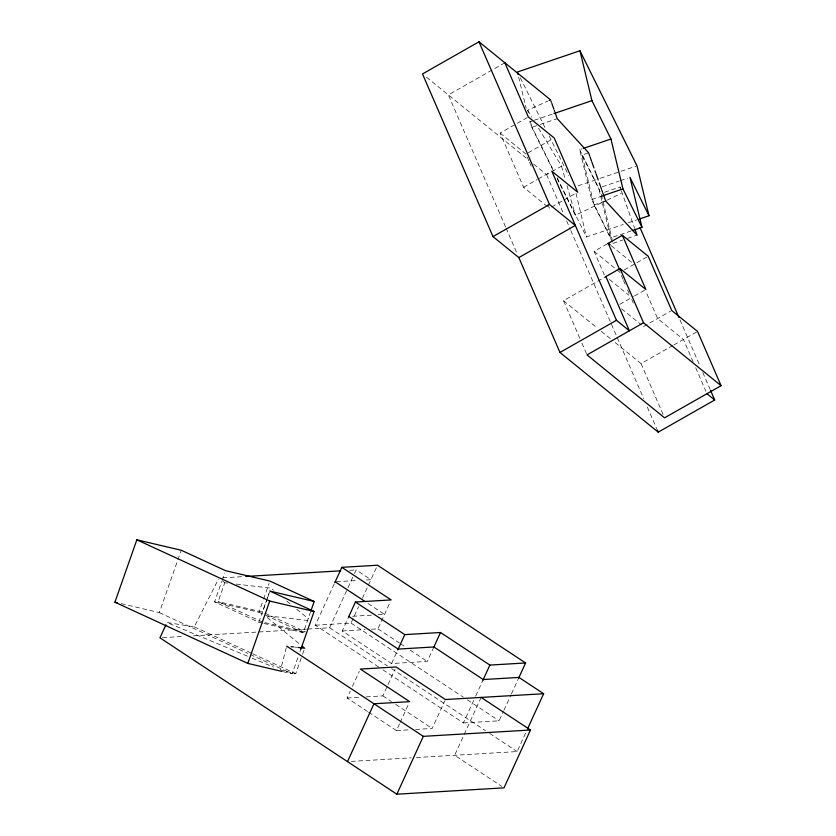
<?xml version="1.0" encoding="UTF-8"?>
<svg xmlns="http://www.w3.org/2000/svg" width="836" height="836" viewBox="0 0 836 836"><rect width="100%" height="100%" fill="white"/><g stroke="black" fill="none" stroke-linecap="round" stroke-linejoin="round"><path stroke-width="0.63" stroke-dasharray="4.18 3.13" d="M286.299 647.628L280.562 670.044L295.766 673.617L302.141 655.487M121.262 603.665L159.31 612.6L181.234 550.245M262.661 623.144L258.857 622.245L214.57 601.836L221.728 581.448M222.157 580.257L224.685 573.057M262.431 622.036L218.133 601.627L224.769 582.744L224.048 582.159M214.57 601.836L258.951 612.255L263.162 600.269M263.591 599.067L269.067 583.486M258.857 622.245L269.401 592.264M267.154 598.889L262.525 612.046L218.133 601.627M267.572 597.688L270.091 590.519M263.936 623.437L303.249 632.674L310.417 612.286M283.32 671.747L292.192 673.826L298.212 656.72M299.936 651.829L300.793 649.384M302.569 654.274L304.691 648.234M378.624 666.982L315.329 625.192L334.254 583.873M307.742 629.059L329.624 627.763L347.462 588.805M347.995 587.624L353.941 574.635M354.485 573.454L356.105 569.912L370.912 579.693L365.813 579.996M433.894 646.97L427.28 661.433L391.561 663.544L342.206 630.961L348.831 616.498M315.329 625.192L351.047 623.081L358.613 606.549M362.396 598.283L377.538 565.23M371.55 629.226L377.924 628.85L390.109 602.233M367.485 711.457L347.107 697.997L350.284 691.058M352.405 686.429L359.292 671.381M391.561 663.544L398.176 649.081M366.241 696.869L382.825 695.886L395.01 669.27M368.561 712.167L396.452 730.58L399.639 723.631M400.162 722.482L409.17 702.804M415.596 729.441L432.17 728.459L444.888 700.693M382.919 669.814L463.384 722.931L475.276 696.963M475.736 695.96L483.25 679.543M481.139 697.423L454.648 755.274L501.851 786.436M463.384 722.931L499.102 720.82L503.429 711.373M503.93 710.266L510.995 694.841M511.454 693.849L518.968 677.432M416.38 757.541L517.16 751.574L526.461 731.249M247.425 656.187L166.96 622.527L194.266 626.854L218.499 579.055M504.85 62.773L448.347 94.917L505.561 226.932M547.455 206.638L523.597 187.285L500.095 133.06L527.213 117.636M528.206 152.758L551.938 139.257M523.597 187.285L537.151 179.562M538.279 178.925L550.715 171.85M533.661 164.138L546.587 174.619L550.851 172.195M551.917 171.589L561.52 166.124L538.248 127.699M551.708 206.973L563.004 200.546M564.133 199.898L575.44 193.471M604.344 274.94L594.124 251.375L608.253 243.328M579.87 338.402L563.516 300.688L605.891 276.58M624.325 269.871L635.799 263.34M636.928 262.703L648.224 256.265M619.8 304.346L633.448 296.581M634.576 295.944L645.873 289.517M643.48 326.562L670.597 311.128M615.223 342.635L641.076 363.608L672.719 345.602M673.847 344.965L696.451 332.101M557.142 178.476L575.367 215.228L606.079 200.65M607.103 200.17L621.441 193.367M528.258 112.672L527.673 110.227L547.716 101.166M533.107 120.656L529.428 121.899L553.641 170.722M534.329 120.238L552.721 113.989M530.317 121.22L531.78 127.323L539.053 124.857M540.265 124.439L557.236 118.67M631.149 230.955L610.719 237.905L591.689 199.543L579.703 149.644L582.107 148.829M612.485 242.158L594.041 204.966L582.055 155.068L588.617 152.831M578.178 185.832L599.015 178.758M600.238 178.34L619.852 171.673M621.075 171.255L635.778 166.259M602.328 186.773L619.162 181.057M620.364 180.649L627.575 178.193M604.627 192.217L619.998 186.992L620.845 187.912M591.689 199.543L602.516 195.864M594.041 204.966L605.672 201.016M557.1 177.702L586.485 236.985L623.259 224.487M628.16 222.825L636.739 219.91M613.06 243.328L622.663 240.068M627.46 238.427L637.053 235.167M222.825 577.812L241.897 576.683M349.678 570.298L356.105 569.912M336.469 581.731L358.153 580.445M352.656 616.278L371.79 615.139M378.165 614.763L384.55 614.387L367.38 603.049M162.529 637.659L184.348 636.374M193.335 635.841L257.551 632.037M258.846 631.964L306.457 629.142M342.206 630.961L365.165 629.602M347.107 697.997L361.142 697.172M396.452 730.58L410.486 729.744M351.319 761.397L411.281 757.844M224.769 582.744L227.653 583.089M236.316 584.092L270.937 588.126L273.435 590.164M267.614 615.829L308.014 620.531M294.565 647.054L296.811 647.315M264.97 622.632L305.548 632.162M252.159 658.172L273.466 667.076M264.855 613.122L305.652 631.922M258.951 612.255L303.249 632.674M194.266 626.854L251.469 653.209M252.639 653.742L295.766 673.617M159.31 612.6L247.895 653.418M250.236 654.494L292.192 673.826M377.924 628.85L399.378 643.009M400.454 643.72L404.749 646.552M410.11 650.094L427.28 661.433M351.047 623.081L463.259 697.151M467.408 699.899L499.102 720.82M329.624 627.763L387.34 665.874M391.635 668.706L485.402 730.612M489.656 733.423L517.16 751.574M382.825 695.886L391.405 701.55M395.7 704.382L432.17 728.459M500.095 133.06L525.948 154.043L529.01 161.108M426.475 77.173L527.694 159.3M611.231 245.753L632.11 262.692M594.124 251.375L615.996 269.119M616.989 269.923L619.978 272.348L623.039 279.412M609.475 279.485L628.923 295.265M621.597 308.818L641.484 324.943M563.516 300.688L597.332 328.109M601.303 331.338L610.259 338.601M286.748 601.084L290.082 603.811M296.738 609.266L308.4 618.818M222.616 580.978L223.693 581.866M267.227 617.532L299.696 644.138M527.673 110.227L531.905 117.218M579.703 149.644L598.722 188.006M582.055 155.068L601.074 193.429L612.161 239.577M520.326 77.811L545.103 127.803M549.137 135.934L568.741 175.466M531.78 127.323L553.108 170.335M679.961 319.833L699.669 365.301M702.783 372.48L710.046 389.242M693.159 361.894L683.451 339.5L657.598 318.526L645.674 291.022M695.719 367.788L705.929 391.363M623.552 280.593L625.088 284.135M627.637 290.019L629.174 293.561M631.723 299.455L633.26 302.987M641.076 363.608L664.066 416.652M546.587 174.619L563.579 213.817M566.662 220.944L570.267 229.252M570.779 230.443L616.717 336.417M617.24 337.619L643.689 398.647M647.315 407.027L656.657 428.565M529.522 162.288L532.083 168.182M547.914 204.715L549.451 208.258M581.908 343.115L586.506 353.722M506.073 228.103L516.805 252.859M619.998 186.992L621.064 190.002M621.42 191.005L634.566 228.144M561.52 166.124L564.979 178.402M566.996 185.561L575.367 215.228M599.025 189.249L610.719 237.905M575.994 193.325L586.485 236.985M518.634 76.996L526.137 108.178"/><path stroke-width="1.25" d="M282.045 671.444L247.811 663.408L114.919 602.181L136.843 539.826L181.234 550.245L225.521 570.664L269.913 581.083L314.211 601.492L310.835 611.085M247.811 663.408L269.725 601.053L314.117 611.482L300.793 649.384M165.883 624.879L159.958 637.816L396.849 794.2L504.003 787.857L530.484 730.006L481.139 697.423M334.787 582.692L341.82 567.341L377.538 565.23L525.593 662.969L518.56 678.32M348.56 617.083L355.446 602.035L391.164 599.924L341.82 567.341M397.915 649.656L404.802 634.618L440.52 632.497L489.875 665.08L525.593 662.969M347.494 761.617L373.985 703.766L409.703 701.655L360.347 669.072L396.065 666.961L445.421 699.533L543.64 693.723L527.537 728.898M433.633 647.545L440.52 632.497M396.849 794.2L423.329 736.349L530.484 730.006M482.842 680.431L489.875 665.08M549.147 100.519L550.579 99.881L478.997 41.8L422.493 73.944L492.989 236.598L518.842 257.572L559.963 352.458L658.214 432.16L714.707 400.005L710.558 390.433M492.989 236.598L549.492 204.454L575.346 225.427L518.842 257.572M607.688 243.652L622.371 235.292L648.224 256.265L671.726 310.49L697.579 331.464L721.081 385.678L664.578 417.822L587.018 354.903L643.521 322.759L721.081 385.678M605.327 276.894L620.019 268.544L645.873 289.517L622.371 235.292M559.963 352.458L616.466 320.303L629.393 330.795L605.891 276.58M639.195 219.074L648.997 215.74L637.011 165.841L579.944 50.756L517.442 72.001L518.038 74.498M553.944 113.571L591.94 100.654L610.959 139.016L622.945 188.915L641.964 227.277L632.35 230.548M583.309 148.411L610.959 139.016M602.516 195.864L622.945 188.915M245.711 576.453L340.66 570.831M291.189 646.656L293.436 646.918M297.94 647.44L304.691 648.234L302.193 646.186M314.211 601.492L269.819 591.073L314.117 611.482M114.919 602.181L117.458 602.777M136.843 539.826L269.725 601.053M543.64 693.723L518.968 677.432L483.25 679.543L433.894 646.97L398.176 649.081L348.831 616.498M335.194 581.804L365.238 601.638M355.446 602.035L404.802 634.618M286.685 646.134L423.329 736.349M610.238 244.948L608.253 243.328L619.821 270.038M706.953 393.714L714.707 400.005M648.997 215.74L629.978 177.378L641.964 227.277M640.052 227.758L678.926 317.44M620.019 268.544L643.521 322.759M504.85 62.773L528.342 116.988L554.195 137.961L577.697 192.186L551.844 171.213L616.466 320.303M657.169 429.767L658.214 432.16M478.997 41.8L549.492 204.454M634.921 229.148L637.053 235.167L605.672 201.016L602.829 192.98M589.683 155.841L588.617 152.831L557.236 118.67L555.156 112.797M590.038 156.844L591.46 160.867M591.815 161.87L593.947 167.89M595.013 170.899L595.723 172.906M596.078 173.909L598.21 179.928M599.276 182.948L601.408 188.967M601.763 189.971L602.474 191.977M550.997 101.051L551.415 102.222M551.823 103.403L553.902 109.276M554.32 110.446L554.738 111.627M579.944 50.756L591.94 100.654"/></g></svg>
